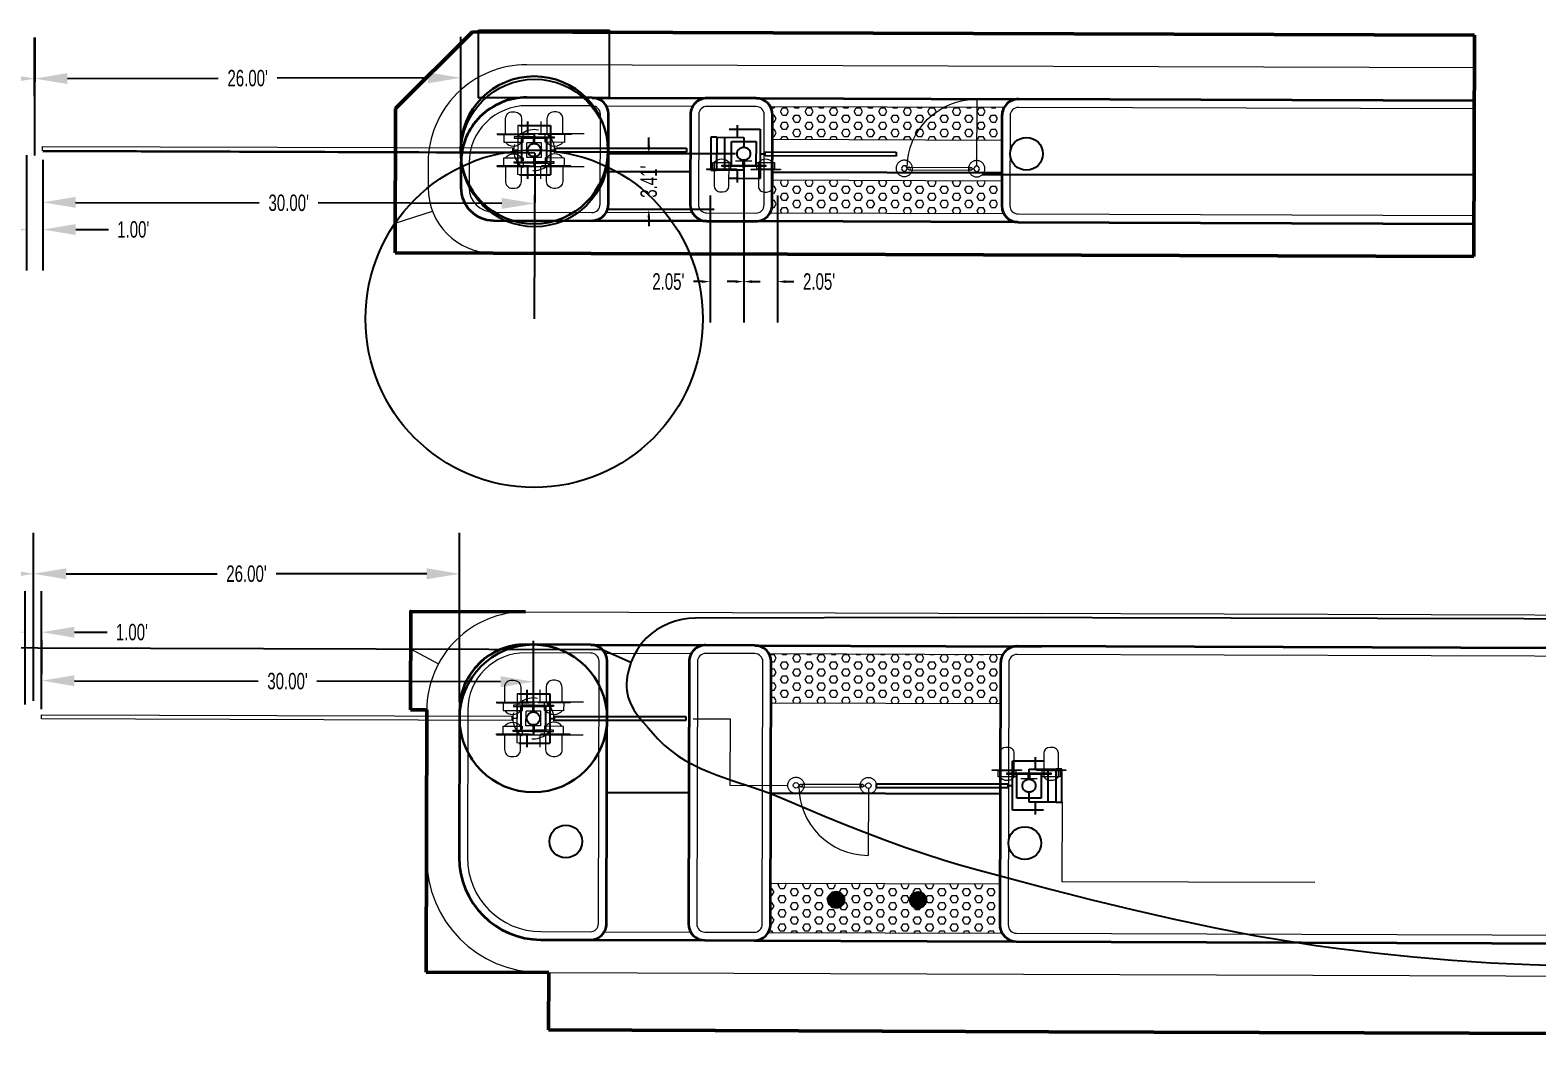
# Model space of a CAD drawing. Extents: x 6427214 to 6444634, y 1882940 to 1890436.
# Drawn here: x 6444371.1 to 6444463, y 1883901.5 to 1883962.9 of the extents above; entities that cross this region are included whole.
import ezdxf

# ---------------------------------------------------------------- set-up
doc = ezdxf.new("R2010")
doc.units = 0
doc.header["$LTSCALE"] = 20
doc.header["$MEASUREMENT"] = 0
doc.linetypes.add('0', pattern=[2, 1, 0, 1])
doc.linetypes.add('DASHED2', pattern=[0.375, 0.25, -0.125])
doc.layers.add('$_VPORT-1', color=11, linetype='Continuous', plot=False)
doc.layers.add('$NPLT', color=150, linetype='Continuous', plot=False)
for name, color, linetype, lineweight, plot in [('00_GID_Arm FDN', 7, 'DASHED2', 13, False), ('00_GID_Ped Gate FDN', 7, 'DASHED2', 13, False), ('C-ROAD_4.5 ft Offset', 210, 'Continuous', 30, False)]:
    doc.layers.add(name, color=color, linetype=linetype, lineweight=lineweight, plot=plot)
for name, color, linetype, lineweight in [('00_GID_Gate Details', 4, 'Continuous', 13), ('00_GID_Ped Swing Gate', 4, 'Continuous', 13), ('C-ROAD-Back of Curb', 102, 'Continuous', 13), ('C-ROAD-CURB', 3, 'Continuous', 35), ('C-ROAD-EG', 3, 'Continuous', 20), ('C-ROAD-FENC', 2, 'METRO FENCELINE1', 20), ('C-ROAD-TRUNCATED DOME', 2, 'Continuous', 13), ('C-ROADWAY SW', 4, 'Continuous', 30), ('C-SAWCUT & JOIN', 50, 'Continuous', 50), ('VF-TOPO-CONC-LIPG-LINE-', 253, 'Continuous', 25)]:
    doc.layers.add(name, color=color, linetype=linetype, lineweight=lineweight)
for name, color, linetype in [('C-FENC', 2, 'METRO FENCELINE1'), ('C-GATE-ARM', 3, '0'), ('C-GATE-PED ARM', 2, '0'), ('C-GATE-SWING', 2, '0'), ('C-RAIL-GATE-ARM', 2, 'Continuous'), ('C-ROAD', 7, 'Continuous'), ('P-SIGEQ-POLES', 3, 'Continuous')]:
    doc.layers.add(name, color=color, linetype=linetype)
doc.styles.add('Arial Narrow', font='ARIALN.TTF', dxfattribs={"width": 0.8, "height": 1})
doc.linetypes.add('METRO FENCELINE1', pattern='A,0.125,-0.05,[133,ltypeshp.shx,S=0.025,R=0,X=-0.05,Y=0],0.125', length=0.3)
doc.dimstyles.new('DIM-20', dxfattribs={"dimscale": 20, "dimtxt": 1, "dimasz": 0.1, "dimexe": 0.125, "dimexo": 0.025, "dimgap": 0.03, "dimtad": 0, "dimzin": 0, "dimdsep": 46, "dimtxsty": 'Arial Narrow', "dimcen": 0.04, "dimclrd": 256, "dimclre": 256, "dimclrt": 256, "dimaunit": 1, "dimadec": 3, "dimazin": 2, "dimtfac": 1, "dimtofl": 0, "dimtmove": 0, "dimatfit": 3, "dimfxl": 1, "dimtfillclr": 256, "dimtolj": 1, "dimtzin": 0, "dimlwd": -1, "dimlwe": -1, "dimarcsym": 0})
pattern_1 = [(0, (0, 0), (0, 0.433012701892), [0.25, -0.5]), (120, (0, 0), (-0.375, -0.216506350946), [0.25, -0.5]), (60, (0.25, 0), (-0.375, 0.216506350946), [0.25, -0.5])]

# ---------------------------------------------------------------- blocks, each defined once
blk = doc.blocks.new('*D926')
at = {"layer": '$_VPORT-1', "transparency": 16777216}
for p, q in [((6444371.883, 1883954.981), (6444371.871, 1883949.904)), ((6444401.883, 1883954.91), (6444401.871, 1883949.833)), ((6444373.877, 1883952.399), (6444385.083, 1883952.373)), ((6444399.877, 1883952.338), (6444388.671, 1883952.364))]:
    blk.add_line(p, q, dxfattribs=at)
for points in [[(6444373.878, 1883952.733), (6444373.876, 1883952.066), (6444371.877, 1883952.404)], [(6444399.878, 1883952.671), (6444399.876, 1883952.004), (6444401.877, 1883952.333)]]:
    blk.add_solid(points, dxfattribs=at)
at = {"layer": 'Defpoints', "color": 0, "transparency": 16777216}
for p in [(6444371.884, 1883955.481), (6444401.884, 1883955.41), (6444371.877, 1883952.404)]:
    blk.add_point(p, dxfattribs=at)
at = {"layer": '$_VPORT-1', "transparency": 16777216, "insert": (6444386.877, 1883952.369), "char_height": 1, "attachment_point": 5, "rotation": 359.86398, "style": 'Arial Narrow'}
blk.add_mtext("\\A1;30.00'", dxfattribs=at)
blk = doc.blocks.new('*D928')
at = {"layer": '$_VPORT-1', "transparency": 16777216}
for p, q in [((6444371.802, 1883921.492), (6444371.812, 1883925.727)), ((6444401.802, 1883921.424), (6444401.811, 1883925.66)), ((6444373.806, 1883923.223), (6444385.012, 1883923.197)), ((6444399.806, 1883923.164), (6444388.6, 1883923.189))]:
    blk.add_line(p, q, dxfattribs=at)
for points in [[(6444373.807, 1883923.556), (6444373.805, 1883922.889), (6444371.806, 1883923.227)], [(6444399.807, 1883923.497), (6444399.805, 1883922.831), (6444401.806, 1883923.16)]]:
    blk.add_solid(points, dxfattribs=at)
at = {"layer": 'Defpoints', "color": 0, "transparency": 16777216}
for p in [(6444371.806, 1883923.227), (6444371.801, 1883920.992), (6444401.801, 1883920.924)]:
    blk.add_point(p, dxfattribs=at)
at = {"layer": '$_VPORT-1', "transparency": 16777216, "insert": (6444386.806, 1883923.193), "char_height": 1, "attachment_point": 5, "rotation": 359.87103, "style": 'Arial Narrow'}
blk.add_mtext("\\A1;30.00'", dxfattribs=at)
blk = doc.blocks.new('*D929')
at = {"layer": '$_VPORT-1', "transparency": 16777216}
for p, q in [((6444344.388, 1883957.09), (6444344.401, 1883962.513)), ((6444371.388, 1883957.025), (6444371.401, 1883962.448)), ((6444346.395, 1883960.009), (6444356.096, 1883959.985)), ((6444369.395, 1883959.953), (6444359.694, 1883959.976))]:
    blk.add_line(p, q, dxfattribs=at)
for points in [[(6444346.396, 1883960.342), (6444346.394, 1883959.675), (6444344.395, 1883960.013)], [(6444369.396, 1883960.286), (6444369.394, 1883959.62), (6444371.395, 1883959.948)]]:
    blk.add_solid(points, dxfattribs=at)
at = {"layer": 'Defpoints', "color": 0, "transparency": 16777216}
for p in [(6444371.395, 1883959.948), (6444344.387, 1883956.59), (6444371.387, 1883956.525)]:
    blk.add_point(p, dxfattribs=at)
at = {"layer": '$_VPORT-1', "transparency": 16777216, "insert": (6444357.895, 1883959.981), "char_height": 1, "attachment_point": 5, "rotation": 359.86142, "style": 'Arial Narrow'}
blk.add_mtext("\\A1;27.00'", dxfattribs=at)
blk = doc.blocks.new('*D930')
at = {"layer": '$_VPORT-1', "transparency": 16777216}
for p, q in [((6444371.382, 1883955.255), (6444371.368, 1883962.448)), ((6444397.382, 1883955.305), (6444397.368, 1883962.499)), ((6444373.372, 1883959.952), (6444382.573, 1883959.97)), ((6444395.373, 1883959.995), (6444386.172, 1883959.977))]:
    blk.add_line(p, q, dxfattribs=at)
for points in [[(6444373.372, 1883960.285), (6444373.373, 1883959.619), (6444371.372, 1883959.948)], [(6444395.372, 1883960.328), (6444395.373, 1883959.661), (6444397.373, 1883959.999)]]:
    blk.add_solid(points, dxfattribs=at)
at = {"layer": 'Defpoints', "color": 0, "transparency": 16777216}
for p in [(6444371.372, 1883959.948), (6444371.383, 1883954.755), (6444397.383, 1883954.805)]:
    blk.add_point(p, dxfattribs=at)
at = {"layer": '$_VPORT-1', "transparency": 16777216, "insert": (6444384.373, 1883959.973), "char_height": 1, "attachment_point": 5, "rotation": 0.11103, "style": 'Arial Narrow'}
blk.add_mtext("\\A1;26.00'", dxfattribs=at)
blk = doc.blocks.new('*D932')
at = {"layer": '$_VPORT-1', "transparency": 16777216}
for p, q in [((6444370.886, 1883955.28), (6444370.886, 1883948.243)), ((6444371.884, 1883954.992), (6444371.884, 1883948.243)), ((6444368.886, 1883950.743), (6444366.886, 1883950.743)), ((6444373.884, 1883950.743), (6444375.884, 1883950.743))]:
    blk.add_line(p, q, dxfattribs=at)
for points in [[(6444368.886, 1883951.076), (6444368.886, 1883950.41), (6444370.886, 1883950.743)], [(6444373.884, 1883951.076), (6444373.884, 1883950.41), (6444371.884, 1883950.743)]]:
    blk.add_solid(points, dxfattribs=at)
at = {"layer": 'Defpoints', "color": 0, "transparency": 16777216}
for p in [(6444370.886, 1883955.78), (6444371.884, 1883955.492), (6444371.884, 1883950.743)]:
    blk.add_point(p, dxfattribs=at)
at = {"layer": '$_VPORT-1', "transparency": 16777216, "insert": (6444377.392, 1883950.743), "char_height": 1, "attachment_point": 5, "style": 'Arial Narrow'}
blk.add_mtext("\\A1;1.00'", dxfattribs=at)
blk = doc.blocks.new('*D933')
at = {"layer": '$_VPORT-1', "transparency": 16777216}
for p, q in [((6444370.802, 1883921.782), (6444370.802, 1883928.682)), ((6444371.801, 1883921.618), (6444371.801, 1883928.682)), ((6444368.802, 1883926.182), (6444366.802, 1883926.182)), ((6444373.801, 1883926.182), (6444375.801, 1883926.182))]:
    blk.add_line(p, q, dxfattribs=at)
for points in [[(6444368.802, 1883926.515), (6444368.802, 1883925.849), (6444370.802, 1883926.182)], [(6444373.801, 1883926.515), (6444373.801, 1883925.849), (6444371.801, 1883926.182)]]:
    blk.add_solid(points, dxfattribs=at)
at = {"layer": 'Defpoints', "color": 0, "transparency": 16777216}
for p in [(6444371.801, 1883926.182), (6444370.802, 1883921.282), (6444371.801, 1883921.118)]:
    blk.add_point(p, dxfattribs=at)
at = {"layer": '$_VPORT-1', "transparency": 16777216, "insert": (6444377.309, 1883926.182), "char_height": 1, "attachment_point": 5, "style": 'Arial Narrow'}
blk.add_mtext("\\A1;1.00'", dxfattribs=at)
blk = doc.blocks.new('*U968')
for p, q in [((1.679, 2.815), (1.679, 2.065)), ((0.079, 2.065), (0.079, 0.065)), ((0.429, 2.065), (0.079, 2.065)), ((0.429, 2.065), (0.429, 0.065)), ((0.429, 2.065), (2.079, 2.065)), ((0.913, 2.065), (0.913, 0.065)), ((1.196, 2.565), (1.679, 2.565)), ((1.679, 2.565), (3.079, 2.565)), ((2.079, 2.065), (2.079, 1.465)), ((3.079, 2.565), (3.079, -0.435)), ((1.329, 0.315), (1.329, 1.815)), ((1.329, 1.815), (2.829, 1.815)), ((2.829, 1.815), (2.829, 0.315)), ((3.079, 1.065), (3.379, 1.065)), ((3.379, 1.187), (11.379, 1.187)), ((3.379, 0.942), (3.379, 1.187)), ((11.379, 0.942), (3.379, 0.942)), ((11.379, 1.187), (11.379, 0.942)), ((0.079, 0.065), (0.429, 0.065)), ((2.079, 0.065), (0.429, 0.065)), ((2.829, 0.315), (1.329, 0.315)), ((1.679, 0.065), (1.679, -0.685)), ((2.079, 0.665), (2.079, 0.065)), ((1.196, -0.435), (1.679, -0.435)), ((1.679, -0.435), (3.079, -0.435))]:
    blk.add_line(p, q)
blk.add_circle((2.079, 1.065), 0.4)
blk = doc.blocks.new('*D923')
at = {"layer": '$_VPORT-1', "transparency": 16777216}
for p, q in [((6444371.302, 1883921.994), (6444371.302, 1883932.246)), ((6444397.302, 1883921.936), (6444397.302, 1883932.246)), ((6444373.302, 1883929.746), (6444382.503, 1883929.746)), ((6444395.302, 1883929.746), (6444386.101, 1883929.746))]:
    blk.add_line(p, q, dxfattribs=at)
for points in [[(6444373.302, 1883930.079), (6444373.302, 1883929.413), (6444371.302, 1883929.746)], [(6444395.302, 1883930.079), (6444395.302, 1883929.413), (6444397.302, 1883929.746)]]:
    blk.add_solid(points, dxfattribs=at)
at = {"layer": 'Defpoints', "color": 0, "transparency": 16777216}
for p in [(6444371.302, 1883929.746), (6444371.302, 1883921.494), (6444397.302, 1883921.436)]:
    blk.add_point(p, dxfattribs=at)
at = {"layer": '$_VPORT-1', "transparency": 16777216, "insert": (6444384.302, 1883929.746), "char_height": 1, "attachment_point": 5, "style": 'Arial Narrow'}
blk.add_mtext("\\A1;26.00'", dxfattribs=at)
blk = doc.blocks.new('*D924')
at = {"layer": '$_VPORT-1', "transparency": 16777216}
for p, q in [((6444344.307, 1883923.968), (6444344.307, 1883932.243)), ((6444371.307, 1883923.903), (6444371.307, 1883932.243)), ((6444346.307, 1883929.743), (6444356.008, 1883929.743)), ((6444369.307, 1883929.743), (6444359.606, 1883929.743))]:
    blk.add_line(p, q, dxfattribs=at)
for points in [[(6444346.307, 1883930.076), (6444346.307, 1883929.409), (6444344.307, 1883929.743)], [(6444369.307, 1883930.076), (6444369.307, 1883929.409), (6444371.307, 1883929.743)]]:
    blk.add_solid(points, dxfattribs=at)
at = {"layer": 'Defpoints', "color": 0, "transparency": 16777216}
for p in [(6444371.307, 1883929.743), (6444344.307, 1883923.468), (6444371.307, 1883923.403)]:
    blk.add_point(p, dxfattribs=at)
at = {"layer": '$_VPORT-1', "transparency": 16777216, "insert": (6444357.807, 1883929.743), "char_height": 1, "attachment_point": 5, "style": 'Arial Narrow'}
blk.add_mtext("\\A1;27.00'", dxfattribs=at)
blk = doc.blocks.new('Swing Gate')
at = {"layer": '00_GID_Ped Gate FDN'}
for centre in [(-5.667, 0.02), (-1.25, 0)]:
    blk.add_circle(centre, 0.5, dxfattribs=at)
at = {"layer": '00_GID_Ped Swing Gate', "flags": 128}
for points in [[(-5.375, 0.102), (-1.614, 0.085)], [(-1.531, 0.001), (-1.417, 0.001)], [(-5.375, -0.065), (-1.615, -0.082)], [(-1.251, -0.167), (-1.269, -4.25)]]:
    blk.add_lwpolyline(points, dxfattribs=at)
at = {"layer": '00_GID_Ped Swing Gate'}
for centre, radius in [((-5.667, 0.02), 0.167), ((-5.375, 0.018), 0.0833), ((-1.615, 0.002), 0.0833), ((-1.25, 0), 0.167)]:
    blk.add_circle(centre, radius, dxfattribs=at)
blk.add_arc((-1.25, 0), 4.25, 179.74393, 269.74393, dxfattribs=at)
blk = doc.blocks.new('*U965')
at = {"layer": '00_GID_Arm FDN', "ltscale": 0.25}
blk.add_circle((0, 0), 1.25, dxfattribs=at)
at = {"layer": '00_GID_Gate Details'}
for p, q in [((30, 0.122), (1.3, 0.125)), ((30, -0.132), (30, 0.122)), ((1.3, -0.128), (30, -0.132))]:
    blk.add_line(p, q, dxfattribs=at)
for points in [[(-1.749, 0.951), (-1.749, 1.91, -0.414235), (-1.329, 2.33), (-1.191, 2.33, -0.41414), (-0.771, 1.91), (-0.771, 0.951)], [(1.749, 0.951), (1.749, 1.91, 0.414235), (1.329, 2.33), (1.191, 2.33, 0.41414), (0.771, 1.91), (0.771, 0.951)], [(-1.749, 0.478, 0.509158), (-0.771, 0.478, 2.513902)], [(1.749, 0.478, -0.509158), (0.771, 0.478, -2.513902)], [(-1.749, -0.478, -0.509158), (-0.771, -0.478, -2.513902)], [(1.749, -0.478, 0.509158), (0.771, -0.478, 2.513902)], [(-1.749, -1), (-1.749, -1.91, 0.414235), (-1.329, -2.33), (-1.191, -2.33, 0.41414), (-0.771, -1.91), (-0.771, -1)], [(1.749, -1), (1.749, -1.91, -0.414235), (1.329, -2.33), (1.191, -2.33, -0.41414), (0.771, -1.91), (0.771, -1)]]:
    blk.add_lwpolyline(points, format="xyb", dxfattribs=at)
for points in [[(-3.05, 1), (0, 1), (0, 0.4)], [(-2.249, 1), (-2.249, 0.951)], [(-2.249, 0.951), (-0.282, 0.951)], [(-2.239, 1), (-0.282, 1)], [(-1.847, 0.951), (-1.847, 0.478), (-0.673, 0.478), (-0.673, 0.666)], [(-0.883, 1.5), (-0.4, 1.5)], [(-0.673, 0.764), (-0.673, 0.951)], [(-0.4, 1.75), (-0.4, 1)], [(-0.4, 1.5), (1, 1.5)], [(-0.282, 0.951), (-0.282, 1)], [(0.282, 0.951), (0.282, 1)], [(2.249, 1), (0.282, 1)], [(2.249, 0.951), (0.282, 0.951)], [(1.847, 0.951), (1.847, 0.478), (0.673, 0.478), (0.673, 0.666)], [(0.673, 0.764), (0.673, 0.951)], [(1, 1.5), (1, -1.5)], [(2.249, 1), (2.249, 0.951)], [(-0.067, 0.803), (-1.223, 0.803), (-1.223, 0.721), (-0.066, 0.721)], [(-0.451, 0.449), (0.447, 0.449)], [(-0.45, -0.449), (-0.451, 0.449)], [(0.067, 0.803), (1.223, 0.803), (1.223, 0.721), (0.066, 0.721)], [(0.448, -0.449), (0.447, 0.449)], [(1, 0), (1.3, 0)], [(1.3, -0.122), (1.3, 0.122)], [(0, -0.4), (0, -1), (-3.05, -1)], [(-1.847, -0.951), (-1.847, -0.478), (-0.673, -0.478), (-0.673, -0.666)], [(-0.067, -0.803), (-1.223, -0.803), (-1.223, -0.721), (-0.066, -0.721)], [(-0.673, -0.764), (-0.673, -0.951)], [(-0.45, -0.449), (0.448, -0.449)], [(0.067, -0.803), (1.223, -0.803), (1.223, -0.721), (0.066, -0.721)], [(1.847, -0.951), (1.847, -0.478), (0.673, -0.478), (0.673, -0.666)], [(0.673, -0.764), (0.673, -0.951)], [(-2.249, -1), (-2.249, -0.951)], [(-2.249, -0.951), (-0.445, -0.959)], [(-2.249, -1), (-0.445, -1)], [(-0.445, -0.959), (-0.445, -1)], [(-0.4, -1), (-0.4, -1.75)], [(-0.4, -1.5), (1, -1.5)], [(0.282, -0.951), (0.282, -1)], [(2.249, -0.951), (0.282, -0.951)], [(2.249, -1), (0.282, -1)], [(2.249, -1), (2.249, -0.951)]]:
    blk.add_lwpolyline(points, dxfattribs=at)
blk.add_lwpolyline([(1, 0.75), (1, -0.75, -0.414214), (0.75, -1), (-0.75, -1, -0.414214), (-1, -0.75), (-1, 0.75, -0.414214), (-0.75, 1), (0.75, 1, -0.414214)], format="xyb", close=True, dxfattribs=at)
for centre, radius in [((0, 0), 0.4), ((0, 0.763), 0.0779), ((0, -0.763), 0.0779)]:
    blk.add_circle(centre, radius, dxfattribs=at)
for points in [[(-0.043, 0.449), (-0.043, 0.449), (-0.043, 0.702), (-0.043, 0.702)], [(0.038, 0.449), (0.038, 0.449), (0.038, 0.702), (0.038, 0.702)], [(-0.043, -0.449), (-0.043, -0.449), (-0.043, -0.702), (-0.043, -0.702)], [(0.038, -0.449), (0.038, -0.449), (0.038, -0.702), (0.038, -0.702)]]:
    blk.add_open_spline(points, degree=3, dxfattribs=at)
at = {"layer": 'C-ROAD_4.5 ft Offset'}
blk.add_circle((0, 0), 4.5, dxfattribs=at)
blk = doc.blocks.new('*U921')
for p, q in [((3.379, 1.187), (11.379, 1.187)), ((11.379, 0.942), (3.379, 0.942)), ((11.379, 1.187), (11.379, 0.942))]:
    blk.add_line(p, q)
for points in [[(1.679, 2.815), (1.679, 2.065)], [(1.196, 2.565), (1.679, 2.565)], [(1.679, 2.565), (3.079, 2.565)], [(1.679, 2.065), (2.079, 2.065), (2.079, 1.465)], [(3.079, 2.565), (3.079, -0.435)], [(3.079, 1.065), (3.379, 1.065)], [(3.379, 0.942), (3.379, 1.187)], [(2.079, 0.665), (2.079, 0.065), (1.679, 0.065)], [(1.679, 0.065), (1.679, -0.685)], [(1.196, -0.435), (1.679, -0.435)], [(1.679, -0.435), (3.079, -0.435)]]:
    blk.add_lwpolyline(points)
blk.add_lwpolyline([(1.329, 0.315), (1.329, 1.815), (2.829, 1.815), (2.829, 0.315)], close=True)
blk.add_circle((2.079, 1.065), 0.4)
blk = doc.blocks.new('*D977')
at = {"layer": '$NPLT', "transparency": 16777216}
for p, q in [((6444408.845, 1883955.866), (6444408.845, 1883956.366)), ((6444414.135, 1883955.366), (6444406.345, 1883955.366)), ((6444412.836, 1883951.959), (6444406.345, 1883951.959)), ((6444408.845, 1883951.459), (6444408.845, 1883950.959))]:
    blk.add_line(p, q, dxfattribs=at)
for points in [[(6444408.762, 1883955.866), (6444408.929, 1883955.866), (6444408.845, 1883955.366)], [(6444408.762, 1883951.459), (6444408.929, 1883951.459), (6444408.845, 1883951.959)]]:
    blk.add_solid(points, dxfattribs=at)
at = {"layer": 'Defpoints', "color": 0, "transparency": 16777216}
for p in [(6444414.635, 1883955.366), (6444408.845, 1883951.959), (6444413.336, 1883951.959)]:
    blk.add_point(p, dxfattribs=at)
at = {"layer": '$NPLT', "transparency": 16777216, "insert": (6444408.845, 1883953.662), "char_height": 1, "attachment_point": 5, "rotation": 90, "style": 'Arial Narrow'}
blk.add_mtext("\\A1;3.41'", dxfattribs=at)
blk = doc.blocks.new('*D978')
at = {"layer": '$NPLT', "transparency": 16777216}
for p, q in [((6444414.635, 1883954.866), (6444414.635, 1883945.066)), ((6444412.581, 1883952.818), (6444412.581, 1883945.066)), ((6444412.081, 1883947.566), (6444411.581, 1883947.566)), ((6444415.135, 1883947.566), (6444415.635, 1883947.566))]:
    blk.add_line(p, q, dxfattribs=at)
for points in [[(6444412.081, 1883947.649), (6444412.081, 1883947.483), (6444412.581, 1883947.566)], [(6444415.135, 1883947.649), (6444415.135, 1883947.483), (6444414.635, 1883947.566)]]:
    blk.add_solid(points, dxfattribs=at)
at = {"layer": 'Defpoints', "color": 0, "transparency": 16777216}
for p in [(6444414.635, 1883955.366), (6444412.581, 1883953.318), (6444412.581, 1883947.566)]:
    blk.add_point(p, dxfattribs=at)
at = {"layer": '$NPLT', "transparency": 16777216, "insert": (6444410.037, 1883947.566), "char_height": 1, "attachment_point": 5, "style": 'Arial Narrow'}
blk.add_mtext("\\A1;2.05'", dxfattribs=at)
blk = doc.blocks.new('*D979')
at = {"layer": '$NPLT', "transparency": 16777216}
for p, q in [((6444414.635, 1883954.866), (6444414.635, 1883945.066)), ((6444416.69, 1883952.818), (6444416.69, 1883945.066)), ((6444414.135, 1883947.566), (6444413.635, 1883947.566)), ((6444417.19, 1883947.566), (6444417.69, 1883947.566))]:
    blk.add_line(p, q, dxfattribs=at)
for points in [[(6444414.135, 1883947.649), (6444414.135, 1883947.483), (6444414.635, 1883947.566)], [(6444417.19, 1883947.649), (6444417.19, 1883947.483), (6444416.69, 1883947.566)]]:
    blk.add_solid(points, dxfattribs=at)
at = {"layer": 'Defpoints', "color": 0, "transparency": 16777216}
for p in [(6444414.635, 1883955.366), (6444416.69, 1883953.318), (6444416.69, 1883947.566)]:
    blk.add_point(p, dxfattribs=at)
at = {"layer": '$NPLT', "transparency": 16777216, "insert": (6444419.234, 1883947.566), "char_height": 1, "attachment_point": 5, "style": 'Arial Narrow'}
blk.add_mtext("\\A1;2.05'", dxfattribs=at)
blk = doc.blocks.new('A$Cd58c06c8')
at = {"layer": '$NPLT', "flags": 128}
blk.add_lwpolyline([(0, 0), (-30, 0.095)], dxfattribs=at)
at = {"layer": '$NPLT'}
blk.add_circle((0, 0), 4.5, dxfattribs=at)
blk = doc.blocks.new('A$Cabb8c628')
at = {"layer": '00_GID_Gate Details'}
for points in [[(-1.712, 0.201), (-0.734, 0.201), (-0.734, -0.195), (-1.712, -0.195)], [(-1.223, 0.044), (1.223, 0.044), (1.223, -0.043), (-1.223, -0.043)], [(-0.042, 0.313), (0.038, 0.313), (0.038, 0.061), (-0.042, 0.061)], [(0.735, 0.196), (1.712, 0.196), (1.712, -0.2), (0.735, -0.2)], [(-2.039, -0.193), (-0.408, -0.193), (-0.408, -0.237), (-2.039, -0.237)], [(0.408, -0.197), (2.038, -0.197), (2.038, -0.241), (0.408, -0.241)]]:
    blk.add_lwpolyline(points, close=True, dxfattribs=at)
for points in [[(-1.631, 0.201), (-1.633, -1.243, 0.414235), (-1.284, -1.593), (-1.169, -1.593, 0.41414), (-0.818, -1.244), (-0.815, 0.199, 0.509158)], [(0.816, 0.196), (0.814, -1.247, 0.414235), (1.163, -1.598), (1.278, -1.598, 0.41414), (1.629, -1.249), (1.631, 0.195, 0.509158)]]:
    blk.add_lwpolyline(points, format="xyb", close=True, dxfattribs=at)
blk.add_lwpolyline([(-0.449, 0.315), (0.448, 0.313)], dxfattribs=at)
blk.add_circle((0, 0), 0.0779, dxfattribs=at)

msp = doc.modelspace()

# ---------------------------------------------------------------- hatches: boundary and pattern name
at = {"layer": 'C-ROAD'}
h = msp.add_hatch(color=256, dxfattribs=at)
h.dxf.hatch_style = 1
edge = h.paths.add_edge_path()
edge.add_arc((6444420.274, 1883909.86), 0.5, 0, 360)
h = msp.add_hatch(color=256, dxfattribs=at)
h.dxf.hatch_style = 1
edge = h.paths.add_edge_path()
edge.add_arc((6444425.274, 1883909.843), 0.5, 0, 360)
at = {"layer": 'C-ROAD-TRUNCATED DOME'}
h = msp.add_hatch(dxfattribs=at)
h.set_pattern_fill('HEX', color=253, scale=2)
h.set_pattern_definition(pattern_1)
h.paths.add_polyline_path([(6444430.528, 1883958.201), (6444416.255, 1883958.25), (6444416.39, 1883957.748), (6444416.386, 1883956.25), (6444430.386, 1883956.201), (6444430.39, 1883957.7)])
h = msp.add_hatch(dxfattribs=at)
h.set_pattern_fill('HEX', color=253, scale=2)
h.set_pattern_definition(pattern_1)
h.paths.add_polyline_path([(6444416.241, 1883951.745), (6444430.509, 1883951.696), (6444430.377, 1883952.195), (6444430.38, 1883953.696), (6444416.38, 1883953.745), (6444416.377, 1883952.246)])
h = msp.add_hatch(dxfattribs=at)
h.set_pattern_fill('HEX', color=253, scale=2)
h.set_pattern_definition(pattern_1)
h.paths.add_polyline_path([(6444430.445, 1883924.825), (6444430.309, 1883924.324), (6444430.303, 1883921.825), (6444416.303, 1883921.874), (6444416.309, 1883924.375), (6444416.177, 1883924.874)])
h = msp.add_hatch(dxfattribs=at)
h.set_pattern_fill('HEX', color=253, scale=2)
h.set_pattern_definition([(0, (-0.14175, -2.99953), (0, 0.433012701892), [0.25, -0.5]), (120, (-0.14175, -2.99953), (-0.375, -0.216506350946), [0.25, -0.5]), (60, (0.10825, -2.99953), (-0.375, 0.216506350946), [0.25, -0.5])])
h.paths.add_polyline_path([(6444430.403, 1883907.825), (6444430.27, 1883908.324), (6444430.276, 1883910.825), (6444416.277, 1883910.874), (6444416.27, 1883908.375), (6444416.135, 1883907.874)])

# ---------------------------------------------------------------- linework, layer by layer
at = {"layer": '$_VPORT-1'}
msp.add_lwpolyline([(6444398.446, 1883962.906), (6444406.429, 1883962.906), (6444406.429, 1883958.785), (6444398.446, 1883958.785)], close=True, dxfattribs=at)
at = {"layer": '$NPLT', "flags": 128}
msp.add_lwpolyline([(6444401.884, 1883955.41), (6444401.849, 1883945.3)], dxfattribs=at)
at = {"layer": '$NPLT'}
msp.add_circle((6444401.849, 1883945.3), 10.29, dxfattribs=at)
at = {"layer": 'C-FENC'}
msp.add_line((6444429.201, 1883954.097), (6444459.189, 1883954.097), dxfattribs=at)
at = {"layer": 'C-ROAD'}
for centre in [(6444420.274, 1883909.86), (6444425.274, 1883909.843)]:
    msp.add_circle(centre, 0.5, dxfattribs=at)
at = {"layer": 'C-ROAD-Back of Curb', "lineweight": 0, "flags": 128}
for points in [[(6444405.89, 1883957.781, 0.413911), (6444405.392, 1883958.282), (6444401.395, 1883958.296, 0.414516), (6444397.883, 1883954.805), (6444397.879, 1883953.307, 0.413911), (6444399.374, 1883951.803), (6444405.375, 1883951.783, 0.414516), (6444405.877, 1883952.281)], [(6444415.392, 1883958.248), (6444412.392, 1883958.258, 0.414516), (6444411.89, 1883957.76), (6444411.877, 1883952.26, 0.413911), (6444412.375, 1883951.758), (6444415.375, 1883951.748, 0.414516), (6444415.877, 1883952.247), (6444415.89, 1883957.747, 0.413911)], [(6444397.78, 1883912.433, 0.413906), (6444402.265, 1883907.923), (6444405.269, 1883907.912, 0.414521), (6444405.771, 1883908.411), (6444405.809, 1883924.411, 0.413906), (6444405.311, 1883924.912), (6444401.314, 1883924.926, 0.414521), (6444397.802, 1883921.434)], [(6444411.809, 1883924.389), (6444411.77, 1883908.389, 0.413906), (6444412.269, 1883907.888), (6444415.269, 1883907.877, 0.414521), (6444415.77, 1883908.376), (6444415.809, 1883924.376, 0.413906), (6444415.311, 1883924.877), (6444412.311, 1883924.888, 0.414521)]]:
    msp.add_lwpolyline(points, format="xyb", close=True, dxfattribs=at)
for points in [[(6444406.255, 1883958.285), (6444411.529, 1883958.266)], [(6444416.255, 1883958.25), (6444430.528, 1883958.201)], [(6444411.509, 1883951.761), (6444406.241, 1883951.78)], [(6444430.509, 1883951.696), (6444416.241, 1883951.745)], [(6444416.277, 1883910.874), (6444430.276, 1883910.825)], [(6444406.135, 1883907.909), (6444411.403, 1883907.891)], [(6444416.135, 1883907.874), (6444430.403, 1883907.825)]]:
    msp.add_lwpolyline(points, dxfattribs=at)
for points in [[(6444459.213, 1883958.097), (6444431.392, 1883958.193, 0.414516), (6444430.89, 1883957.694), (6444430.877, 1883952.194, 0.413911), (6444431.375, 1883951.693), (6444459.191, 1883951.597)], [(6444469.201, 1883924.691), (6444431.311, 1883924.822, 0.414521), (6444430.809, 1883924.323), (6444430.77, 1883908.323, 0.413906), (6444431.269, 1883907.822), (6444524.144, 1883907.5)]]:
    msp.add_lwpolyline(points, format="xyb", dxfattribs=at)
at = {"layer": 'C-ROAD-Back of Curb', "lineweight": 0}
for points in [[(6444406.177, 1883924.909), (6444411.445, 1883924.891)], [(6444416.177, 1883924.874), (6444430.445, 1883924.825)]]:
    msp.add_lwpolyline(points, dxfattribs=at)
at = {"layer": 'C-ROAD-CURB'}
for points in [[(6444406.39, 1883957.78, 0.413911), (6444405.393, 1883958.782), (6444401.397, 1883958.796, 0.414516), (6444397.383, 1883954.806), (6444397.379, 1883953.308, 0.413911), (6444399.372, 1883951.303), (6444405.373, 1883951.283, 0.414516), (6444406.377, 1883952.28)], [(6444397.28, 1883912.435, 0.413906), (6444402.263, 1883907.423), (6444405.267, 1883907.412, 0.414521), (6444406.271, 1883908.41), (6444406.309, 1883924.41, 0.413906), (6444405.313, 1883925.412), (6444401.316, 1883925.426, 0.414521), (6444397.302, 1883921.436)]]:
    msp.add_lwpolyline(points, format="xyb", close=True, dxfattribs=at)
at = {"layer": 'C-ROAD-CURB', "flags": 128}
for points in [[(6444405.393, 1883958.782), (6444412.393, 1883958.758)], [(6444415.393, 1883958.748), (6444431.393, 1883958.693)], [(6444412.373, 1883951.258), (6444405.393, 1883951.282)], [(6444431.373, 1883951.193), (6444415.373, 1883951.248)], [(6444405.313, 1883925.412), (6444412.505, 1883925.387)], [(6444415.313, 1883925.377), (6444432.813, 1883925.317)], [(6444405.267, 1883907.412), (6444412.267, 1883907.388)], [(6444415.267, 1883907.377), (6444431.109, 1883907.323)]]:
    msp.add_lwpolyline(points, dxfattribs=at)
for points in [[(6444415.393, 1883958.748), (6444412.393, 1883958.758, 0.414516), (6444411.39, 1883957.761), (6444411.377, 1883952.261, 0.413911), (6444412.373, 1883951.258), (6444415.373, 1883951.248, 0.414516), (6444416.377, 1883952.246), (6444416.39, 1883957.746, 0.413911)], [(6444411.309, 1883924.39), (6444411.27, 1883908.39, 0.413906), (6444412.267, 1883907.388), (6444415.267, 1883907.377, 0.414521), (6444416.27, 1883908.375), (6444416.309, 1883924.375, 0.413906), (6444415.313, 1883925.377), (6444412.313, 1883925.388, 0.414521)]]:
    msp.add_lwpolyline(points, format="xyb", close=True, dxfattribs=at)
msp.add_lwpolyline([(6444459.215, 1883958.597), (6444431.393, 1883958.693, 0.414516), (6444430.39, 1883957.695), (6444430.377, 1883952.195, 0.413911), (6444431.373, 1883951.193), (6444459.189, 1883951.097)], format="xyb", dxfattribs=at)
at = {"layer": 'C-ROAD-CURB'}
msp.add_lwpolyline([(6444469.203, 1883925.191), (6444431.313, 1883925.322, 0.414521), (6444430.309, 1883924.324), (6444430.27, 1883908.324, 0.413906), (6444431.267, 1883907.322), (6444524.143, 1883907)], format="xyb", dxfattribs=at)
at = {"layer": 'C-ROAD-EG'}
for p, q in [((6444459.222, 1883960.597), (6444401.403, 1883960.796)), ((6444393.374, 1883951.142), (6444395.647, 1883951.864)), ((6444399.365, 1883949.303), (6444459.182, 1883949.097))]:
    msp.add_line(p, q, dxfattribs=at)
for points in [[(6444401.403, 1883960.796, 0.414516), (6444395.383, 1883954.811), (6444395.379, 1883953.313, 0.413911), (6444399.365, 1883949.303)], [(6444401.323, 1883927.426, 0.414521), (6444395.302, 1883921.441), (6444395.28, 1883912.439, 0.413906), (6444402.256, 1883905.423), (6444514.136, 1883905.035)]]:
    msp.add_lwpolyline(points, format="xyb", dxfattribs=at)
at = {"layer": 'C-ROAD-EG', "flags": 128}
for points in [[(6444401.323, 1883927.426), (6444432.819, 1883927.317)], [(6444469.21, 1883927.191), (6444431.319, 1883927.322)]]:
    msp.add_lwpolyline(points, dxfattribs=at)
at = {"layer": 'C-ROAD-EG'}
msp.add_lwpolyline([(6444394.311, 1883925.165), (6444396.011, 1883924.256)], dxfattribs=at)
at = {"layer": 'C-ROAD-FENC', "flags": 128}
for points in [[(6444411.551, 1883920.9), (6444413.801, 1883920.895), (6444413.791, 1883916.851), (6444417.324, 1883916.839)], [(6444449.479, 1883910.906), (6444434.07, 1883910.959), (6444434.087, 1883915.82)]]:
    msp.add_lwpolyline(points, dxfattribs=at)
at = {"layer": 'C-ROAD-TRUNCATED DOME'}
msp.add_line((6444416.303, 1883921.874), (6444430.303, 1883921.825), dxfattribs=at)
at = {"layer": 'C-ROAD-TRUNCATED DOME', "flags": 128}
for points in [[(6444416.386, 1883956.25), (6444430.386, 1883956.201)], [(6444430.38, 1883953.696), (6444416.38, 1883953.745)], [(6444416.277, 1883910.874), (6444430.276, 1883910.825)]]:
    msp.add_lwpolyline(points, dxfattribs=at)
at = {"layer": 'C-ROADWAY SW'}
for p, q in [((6444406.29, 1883916.409), (6444411.29, 1883916.391)), ((6444416.29, 1883916.374), (6444430.289, 1883916.325))]:
    msp.add_line(p, q, dxfattribs=at)
for points in [[(6444411.381, 1883954.262), (6444406.381, 1883954.279)], [(6444430.381, 1883954.196), (6444416.381, 1883954.245)]]:
    msp.add_lwpolyline(points, dxfattribs=at)
at = {"layer": 'C-SAWCUT & JOIN'}
for p, q in [((6444393.391, 1883958.132), (6444398.094, 1883962.808)), ((6444398.094, 1883962.808), (6444459.228, 1883962.597)), ((6444459.228, 1883962.597), (6444459.182, 1883949.097)), ((6444393.391, 1883958.132), (6444393.369, 1883949.324)), ((6444393.369, 1883949.324), (6444459.182, 1883949.097)), ((6444395.302, 1883921.441), (6444395.263, 1883905.447)), ((6444395.263, 1883905.447), (6444402.745, 1883905.421)), ((6444402.728, 1883901.921), (6444402.745, 1883905.421)), ((6444433.248, 1883901.815), (6444402.728, 1883901.921)), ((6444524.123, 1883901.5), (6444433.248, 1883901.815))]:
    msp.add_line(p, q, dxfattribs=at)
at = {"layer": 'C-SAWCUT & JOIN', "flags": 128}
for points in [[(6444394.302, 1883921.443), (6444394.317, 1883927.45), (6444401.323, 1883927.426)], [(6444394.302, 1883921.443), (6444395.302, 1883921.441)]]:
    msp.add_lwpolyline(points, dxfattribs=at)
at = {"layer": 'P-SIGEQ-POLES'}
for centre in [(6444431.884, 1883955.362), (6444403.783, 1883913.415), (6444431.782, 1883913.32)]:
    msp.add_circle(centre, 1, dxfattribs=at)
at = {"layer": 'VF-TOPO-CONC-LIPG-LINE-'}
for points in [[(6444497.991, 1883926.921), (6444444.368, 1883927.048), (6444427.437, 1883927.079), (6444411.67, 1883927.033), (6444411.265, 1883927.015), (6444410.858, 1883926.955), (6444410.455, 1883926.853), (6444410.061, 1883926.713), (6444409.683, 1883926.537), (6444409.324, 1883926.326), (6444408.992, 1883926.084), (6444408.691, 1883925.812), (6444408.406, 1883925.489), (6444408.153, 1883925.131), (6444407.935, 1883924.745), (6444407.756, 1883924.336), (6444407.621, 1883923.912), (6444407.532, 1883923.48), (6444407.493, 1883923.046), (6444407.494, 1883922.831), (6444407.508, 1883922.618), (6444407.541, 1883922.404), (6444407.592, 1883922.195), (6444407.661, 1883921.991), (6444407.746, 1883921.793), (6444407.956, 1883921.409), (6444408.21, 1883921.041), (6444408.495, 1883920.688), (6444408.797, 1883920.345), (6444409.405, 1883919.683), (6444409.779, 1883919.302), (6444410.18, 1883918.958), (6444410.607, 1883918.646), (6444411.056, 1883918.364), (6444411.524, 1883918.108), (6444412.01, 1883917.874), (6444412.509, 1883917.659), (6444413.019, 1883917.459), (6444414.062, 1883917.091), (6444415.117, 1883916.741), (6444416.161, 1883916.381), (6444416.672, 1883916.188), (6444417.172, 1883915.983), (6444419.561, 1883914.969), (6444420.763, 1883914.477), (6444421.971, 1883914), (6444423.185, 1883913.54), (6444424.405, 1883913.098), (6444425.633, 1883912.679), (6444426.868, 1883912.283), (6444427.888, 1883911.979), (6444428.912, 1883911.69), (6444430.968, 1883911.136), (6444433.419, 1883910.488), (6444435.876, 1883909.861), (6444438.341, 1883909.261), (6444440.814, 1883908.695), (6444443.295, 1883908.17), (6444445.784, 1883907.692), (6444447.032, 1883907.473), (6444448.282, 1883907.268), (6444449.535, 1883907.079), (6444450.79, 1883906.905), (6444453.139, 1883906.618), (6444455.495, 1883906.375), (6444457.855, 1883906.175), (6444460.22, 1883906.019), (6444462.587, 1883905.907), (6444464.955, 1883905.839)], [(6444309.66, 1883925.403), (6444405.965, 1883925.133)], [(6444407.756, 1883924.336), (6444405.965, 1883925.133)]]:
    msp.add_lwpolyline(points, dxfattribs=at)

# ---------------------------------------------------------------- block references
at = {"layer": '$NPLT'}
msp.add_blockref('A$Cd58c06c8', (6444401.884, 1883955.41), dxfattribs=at)
at = {"layer": '00_GID_Gate Details', "xscale": 1.1}
msp.add_blockref('A$Cabb8c628', (6444414.636, 1883954.629), dxfattribs=at)
at = {"layer": '00_GID_Gate Details', "xscale": 1.1, "rotation": 180}
msp.add_blockref('A$Cabb8c628', (6444432.04, 1883917.556), dxfattribs=at)
at = {"layer": 'C-GATE-ARM', "xscale": -1, "rotation": 359.8082784133418}
for p in [(6444401.849, 1883955.59), (6444401.801, 1883920.924)]:
    msp.add_blockref('*U965', p, dxfattribs=at)
at = {"layer": 'C-GATE-PED ARM'}
for p, rotation in [((6444412.552, 1883954.308), 359.8030114496046), ((6444434.12, 1883917.884), 180)]:
    msp.add_blockref('*U968', p, dxfattribs=dict(at, rotation=rotation))
at = {"layer": 'C-GATE-SWING', "xscale": -1, "rotation": 179.4777667638793}
msp.add_blockref('Swing Gate', (6444430.099, 1883954.44), dxfattribs=at)
at = {"layer": 'C-GATE-SWING'}
msp.add_blockref('Swing Gate', (6444423.491, 1883916.82), dxfattribs=at)
at = {"layer": 'C-RAIL-GATE-ARM'}
for p in [(6444399.77, 1883954.525), (6444399.722, 1883919.859)]:
    msp.add_blockref('*U921', p, dxfattribs=at)

# ---------------------------------------------------------------- dimensions: what is measured, and where the dimension line sits
at = {"layer": '$_VPORT-1'}
for p1, p2, distance, picture, middle in [((6444344.387, 1883956.59), (6444371.387, 1883956.525), 3.423, '*D929', (6444357.895, 1883959.981)), ((6444397.383, 1883954.805), (6444371.383, 1883954.755), -5.193, '*D930', (6444384.373, 1883959.973)), ((6444401.884, 1883955.41), (6444371.884, 1883955.481), 3.077, '*D926', (6444386.877, 1883952.369)), ((6444401.801, 1883920.924), (6444371.801, 1883920.992), -2.236, '*D928', (6444386.806, 1883923.193))]:
    dim = msp.add_aligned_dim(p1=p1, p2=p2, distance=distance, dimstyle='DIM-20', override={"dimpost": "'"}, dxfattribs=at)
    dim.commit()
    dim.dimension.update_dxf_attribs({"geometry": picture, "text_midpoint": middle})
for base, p1, p2, picture, middle in [((6444371.884, 1883950.743), (6444370.886, 1883955.78), (6444371.884, 1883955.492), '*D932', (6444377.392, 1883950.743)), ((6444371.307, 1883929.743), (6444344.307, 1883923.468), (6444371.307, 1883923.403), '*D924', (6444357.807, 1883929.743)), ((6444371.302, 1883929.746), (6444397.302, 1883921.436), (6444371.302, 1883921.494), '*D923', (6444384.302, 1883929.746)), ((6444371.801, 1883926.182), (6444370.802, 1883921.282), (6444371.801, 1883921.118), '*D933', (6444377.309, 1883926.182))]:
    dim = msp.add_linear_dim(base=base, p1=p1, p2=p2, dimstyle='DIM-20', override={"dimpost": "'"}, dxfattribs=at)
    dim.commit()
    dim.dimension.update_dxf_attribs({"geometry": picture, "text_midpoint": middle})
at = {"layer": '$NPLT'}
for base, p1, p2, angle, picture, middle in [((6444408.845, 1883951.959), (6444414.635, 1883955.366), (6444413.336, 1883951.959), 90, '*D977', (6444408.845, 1883953.662)), ((6444416.6896, 1883947.5659), (6444414.6353, 1883955.3656), (6444416.6896, 1883953.3184), 180, '*D979', (6444419.234, 1883947.5659))]:
    dim = msp.add_linear_dim(base=base, p1=p1, p2=p2, angle=angle, dimstyle='DIM-20', override={"dimasz": 0.025, "dimpost": "'"}, dxfattribs=at)
    dim.commit()
    dim.dimension.update_dxf_attribs({"geometry": picture, "text_midpoint": middle})
dim = msp.add_linear_dim(base=(6444412.581, 1883947.566), p1=(6444414.635, 1883955.366), p2=(6444412.581, 1883953.318), dimstyle='DIM-20', override={"dimasz": 0.025, "dimpost": "'"}, dxfattribs=at)
dim.commit()
dim.dimension.update_dxf_attribs({"geometry": '*D978', "text_midpoint": (6444410.037, 1883947.566)})

doc.saveas('drawing.dxf')
